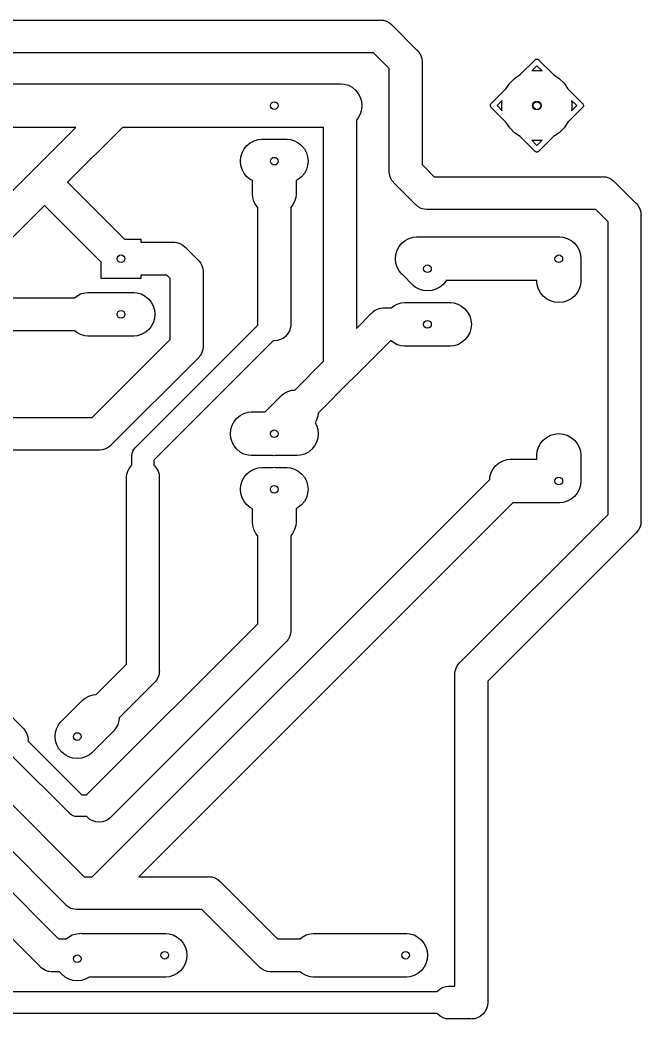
# Model space of a CAD drawing. Extents: x 86 to 209, y -117 to -36.
# Drawn here: x 180.38 to 208.75, y -82.75 to -37.09 of the extents above; entities that cross this region are included whole.
import ezdxf

# ---------------------------------------------------------------- set-up
doc = ezdxf.new("R2010")
doc.units = 0
doc.layers.add('BLACK', color=7, linetype='CONTINUOUS')

msp = doc.modelspace()

# ---------------------------------------------------------------- linework, layer by layer
at = {"layer": 'BLACK', "linetype": 'CONTINUOUS'}
for p, q in [((167.822, -37.09), (196.803, -37.09)), ((196.803, -37.09), (196.84, -37.0864)), ((196.84, -37.0864), (196.877, -37.09)), ((196.877, -37.09), (196.877, -37.09)), ((196.877, -37.09), (196.987, -37.1009)), ((196.987, -37.1009), (197.128, -37.1437)), ((197.128, -37.1437), (197.259, -37.2134)), ((197.259, -37.2134), (197.373, -37.3071)), ((197.373, -37.3071), (197.396, -37.3357)), ((197.396, -37.3357), (198.504, -38.4436)), ((196.529, -38.59), (167.822, -38.59)), ((197.25, -39.3107), (196.529, -38.59)), ((198.504, -38.4436), (198.533, -38.4671)), ((198.533, -38.4671), (198.556, -38.4957)), ((198.556, -38.4957), (198.556, -38.4957)), ((198.556, -38.4957), (198.6, -38.549)), ((198.6, -38.549), (198.627, -38.5813)), ((198.627, -38.5813), (198.696, -38.7116)), ((198.696, -38.7116), (198.739, -38.853)), ((198.739, -38.853), (198.75, -38.9632)), ((198.75, -38.9632), (198.75, -38.9632)), ((198.75, -38.9632), (198.754, -39)), ((198.754, -39), (198.75, -39.0368)), ((198.75, -39.0368), (198.75, -43.6893)), ((203.239, -39.5841), (203.907, -38.9159)), ((204, -39.1768), (203.76, -39.4163)), ((203.907, -38.9159), (203.911, -38.9112)), ((203.911, -38.9112), (203.916, -38.9073)), ((203.916, -38.9073), (203.93, -38.8956)), ((203.916, -38.9073), (203.916, -38.9073)), ((203.93, -38.8956), (203.952, -38.884)), ((203.952, -38.884), (203.975, -38.8768)), ((203.975, -38.8768), (204, -38.8744)), ((204, -38.8744), (204, -38.8744)), ((204, -38.8744), (204.025, -38.8768)), ((204.24, -39.4163), (204, -39.1768)), ((204.025, -38.8768), (204.048, -38.884)), ((204.048, -38.884), (204.07, -38.8956)), ((204.07, -38.8956), (204.089, -38.9112)), ((204.089, -38.9112), (204.093, -38.916)), ((204.093, -38.916), (204.761, -39.5841)), ((197.25, -43.9632), (197.25, -39.3107)), ((202.98, -39.7572), (203.239, -39.5841)), ((203.76, -39.4163), (203.842, -39.4)), ((203.842, -39.4), (204.158, -39.4)), ((204.158, -39.4), (204.24, -39.4163)), ((204.761, -39.5841), (205.02, -39.7572)), ((161.414, -40), (195.049, -40)), ((195.049, -40), (195.196, -40.0145)), ((195.196, -40.0145), (195.385, -40.0717)), ((195.385, -40.0717), (195.558, -40.1645)), ((195.558, -40.1645), (195.711, -40.2895)), ((202.584, -40.2391), (202.757, -39.9801)), ((202.757, -39.9801), (202.98, -39.7572)), ((205.02, -39.7572), (205.243, -39.9801)), ((205.243, -39.9801), (205.416, -40.2391)), ((195.711, -40.2895), (195.835, -40.4417)), ((195.835, -40.4417), (195.928, -40.6155)), ((195.928, -40.6155), (195.986, -40.804)), ((201.916, -40.9073), (202.584, -40.2391)), ((205.416, -40.2391), (206.084, -40.9073)), ((195.986, -40.804), (196.005, -41)), ((196.005, -41), (195.986, -41.196)), ((201.874, -41), (201.877, -40.9755)), ((201.877, -41.0245), (201.874, -41)), ((201.877, -40.9755), (201.884, -40.9519)), ((201.884, -41.0481), (201.877, -41.0245)), ((201.884, -40.9519), (201.896, -40.9302)), ((201.896, -41.0698), (201.884, -41.0481)), ((201.896, -40.9302), (201.897, -40.9283)), ((201.911, -41.0888), (201.896, -41.0698)), ((201.897, -40.9283), (201.911, -40.9112)), ((201.911, -40.9112), (201.916, -40.9073)), ((201.916, -41.0927), (201.911, -41.0888)), ((202.584, -41.7609), (201.916, -41.0927)), ((202.416, -40.7605), (202.177, -41)), ((202.177, -41), (202.416, -41.2395)), ((202.4, -40.8424), (202.416, -40.7605)), ((202.4, -41.1576), (202.4, -40.8424)), ((206.084, -41.0927), (205.416, -41.7609)), ((205.823, -41), (205.584, -40.7605)), ((205.584, -40.7605), (205.6, -40.8424)), ((205.584, -41.2395), (205.823, -41)), ((205.6, -40.8424), (205.6, -41.1576)), ((206.084, -40.9073), (206.089, -40.9112)), ((206.089, -41.0888), (206.084, -41.0927)), ((206.089, -40.9112), (206.093, -40.9159)), ((206.093, -41.0841), (206.089, -41.0888)), ((206.093, -40.9159), (206.093, -40.9159)), ((206.093, -40.9159), (206.104, -40.9302)), ((206.104, -41.0698), (206.093, -41.0841)), ((206.093, -41.0841), (206.093, -41.0841)), ((206.104, -40.9302), (206.116, -40.9519)), ((206.116, -41.0481), (206.104, -41.0698)), ((206.116, -40.9519), (206.123, -40.9755)), ((206.123, -41.0245), (206.116, -41.0481)), ((206.123, -40.9755), (206.123, -40.9755)), ((206.123, -40.9755), (206.126, -41)), ((206.126, -41), (206.123, -41.0245)), ((195.928, -41.3845), (195.835, -41.5583)), ((195.986, -41.196), (195.928, -41.3845)), ((202.416, -41.2395), (202.4, -41.1576)), ((205.6, -41.1576), (205.584, -41.2395)), ((182.939, -42), (161.049, -42)), ((180.996, -43.9436), (182.939, -42)), ((185.061, -42), (182.561, -44.5)), ((194.25, -42), (185.061, -42)), ((194.25, -52.6893), (194.25, -42)), ((195.835, -41.5583), (195.75, -41.6624)), ((195.75, -41.6624), (195.75, -51.1893)), ((202.757, -42.0199), (202.584, -41.7609)), ((205.416, -41.7609), (205.243, -42.0199)), ((202.98, -42.2428), (202.757, -42.0199)), ((203.239, -42.4159), (202.98, -42.2428)), ((203.907, -43.0841), (203.239, -42.4159)), ((204.761, -42.4159), (204.093, -43.084)), ((205.02, -42.2428), (204.761, -42.4159)), ((205.243, -42.0199), (205.02, -42.2428)), ((190.625, -42.9817), (190.749, -42.8295)), ((190.749, -42.8295), (190.902, -42.7045)), ((190.902, -42.7045), (191.075, -42.6117)), ((191.075, -42.6117), (191.264, -42.5545)), ((191.264, -42.5545), (191.411, -42.54)), ((191.411, -42.54), (191.951, -42.54)), ((191.951, -42.54), (192, -42.5352)), ((192, -42.5352), (192.049, -42.54)), ((192.049, -42.54), (192.589, -42.54)), ((192.589, -42.54), (192.736, -42.5545)), ((192.736, -42.5545), (192.925, -42.6117)), ((192.925, -42.6117), (193.098, -42.7045)), ((193.098, -42.7045), (193.251, -42.8295)), ((193.251, -42.8295), (193.375, -42.9817)), ((203.842, -42.6), (203.76, -42.5837)), ((203.76, -42.5837), (204, -42.8232)), ((204.158, -42.6), (203.842, -42.6)), ((204, -42.8232), (204.24, -42.5837)), ((204.24, -42.5837), (204.158, -42.6)), ((190.455, -43.54), (190.474, -43.344)), ((190.474, -43.344), (190.532, -43.1555)), ((190.532, -43.1555), (190.625, -42.9817)), ((193.375, -42.9817), (193.468, -43.1555)), ((193.468, -43.1555), (193.526, -43.344)), ((193.526, -43.344), (193.545, -43.54)), ((203.911, -43.0888), (203.907, -43.0841)), ((203.916, -43.0927), (203.911, -43.0888)), ((203.93, -43.1044), (203.916, -43.0927)), ((203.916, -43.0927), (203.916, -43.0927)), ((203.952, -43.116), (203.93, -43.1044)), ((203.975, -43.1232), (203.952, -43.116)), ((204, -43.1256), (203.975, -43.1232)), ((204.025, -43.1232), (204, -43.1256)), ((204, -43.1256), (204, -43.1256)), ((204.048, -43.116), (204.025, -43.1232)), ((204.07, -43.1044), (204.048, -43.116)), ((204.089, -43.0888), (204.07, -43.1044)), ((204.093, -43.084), (204.089, -43.0888)), ((190.474, -43.736), (190.455, -43.54)), ((190.532, -43.9245), (190.474, -43.736)), ((193.526, -43.736), (193.468, -43.9245)), ((193.545, -43.54), (193.526, -43.736)), ((198.75, -43.6893), (199.311, -44.25)), ((177.689, -47.25), (180.944, -43.9957)), ((180.944, -43.9957), (180.967, -43.9671)), ((180.967, -43.9671), (180.996, -43.9436)), ((180.996, -43.9436), (180.996, -43.9436)), ((180.996, -43.9436), (180.996, -43.9436)), ((190.625, -44.0983), (190.532, -43.9245)), ((190.749, -44.2505), (190.625, -44.0983)), ((190.902, -44.3755), (190.749, -44.2505)), ((193.251, -44.2505), (193.098, -44.3755)), ((193.375, -44.0983), (193.251, -44.2505)), ((193.468, -43.9245), (193.375, -44.0983)), ((197.246, -44), (197.25, -43.9632)), ((197.261, -44.147), (197.246, -44)), ((197.304, -44.2884), (197.261, -44.147)), ((197.33, -44.3376), (197.304, -44.2884)), ((199.311, -44.25), (206.963, -44.25)), ((206.963, -44.25), (207, -44.2464)), ((207, -44.2464), (207.037, -44.25)), ((207.037, -44.25), (207.037, -44.25)), ((207.037, -44.25), (207.147, -44.2609)), ((207.147, -44.2609), (207.288, -44.3037)), ((182.561, -44.5), (185.161, -47.1)), ((191, -44.428), (190.902, -44.3755)), ((191, -45.0491), (191, -44.428)), ((193.098, -44.3755), (193, -44.428)), ((193, -44.428), (193, -45.0491)), ((197.373, -44.4187), (197.33, -44.3376)), ((197.405, -44.4574), (197.373, -44.4187)), ((197.444, -44.5043), (197.405, -44.4574)), ((197.467, -44.5329), (197.444, -44.5043)), ((197.444, -44.5043), (197.444, -44.5043)), ((197.496, -44.5564), (197.467, -44.5329)), ((198.444, -45.5043), (197.496, -44.5564)), ((207.288, -44.3037), (207.419, -44.3734)), ((207.419, -44.3734), (207.533, -44.4671)), ((207.533, -44.4671), (207.556, -44.4957)), ((207.556, -44.4957), (208.504, -45.4436)), ((191.014, -45.196), (191, -45.0491)), ((191.072, -45.3845), (191.014, -45.196)), ((192.986, -45.196), (192.928, -45.3845)), ((193, -45.0491), (192.986, -45.196)), ((181.5, -45.5607), (178.556, -48.5043)), ((184.1, -48.1607), (181.5, -45.5607)), ((191.165, -45.5583), (191.072, -45.3845)), ((191.25, -45.6624), (191.165, -45.5583)), ((191.25, -51.0368), (191.25, -45.6624)), ((192.835, -45.5583), (192.75, -45.6624)), ((192.75, -45.6624), (192.75, -51.0368)), ((192.928, -45.3845), (192.835, -45.5583)), ((198.467, -45.5329), (198.444, -45.5043)), ((198.496, -45.5564), (198.467, -45.5329)), ((198.526, -45.5813), (198.496, -45.5564)), ((198.496, -45.5564), (198.496, -45.5564)), ((198.581, -45.6266), (198.526, -45.5813)), ((198.712, -45.6963), (198.581, -45.6266)), ((208.504, -45.4436), (208.533, -45.4671)), ((208.533, -45.4671), (208.556, -45.4957)), ((208.556, -45.4957), (208.556, -45.4957)), ((208.556, -45.4957), (208.608, -45.5583)), ((208.608, -45.5583), (208.627, -45.5813)), ((208.627, -45.5813), (208.696, -45.7116)), ((198.853, -45.7391), (198.712, -45.6963)), ((198.963, -45.75), (198.853, -45.7391)), ((199, -45.7536), (198.963, -45.75)), ((198.963, -45.75), (198.963, -45.75)), ((199.037, -45.75), (199, -45.7536)), ((206.689, -45.75), (199.037, -45.75)), ((207.25, -46.3107), (206.689, -45.75)), ((208.696, -45.7116), (208.739, -45.853)), ((208.739, -45.853), (208.75, -45.9632)), ((208.75, -45.9632), (208.75, -45.9632)), ((208.75, -45.9632), (208.754, -46)), ((208.754, -46), (208.75, -46.0368)), ((208.75, -46.0368), (208.75, -59.9632)), ((207.25, -59.6893), (207.25, -46.3107)), ((198.155, -47.0717), (198.344, -47.0145)), ((198.344, -47.0145), (198.491, -47)), ((198.491, -47), (198.54, -46.9952)), ((198.54, -46.9952), (198.589, -47)), ((198.589, -47), (204.951, -47)), ((204.951, -47), (205, -46.9952)), ((205, -46.9952), (205.049, -47)), ((205.049, -47), (205.196, -47.0145)), ((205.196, -47.0145), (205.385, -47.0717)), ((185.161, -47.1), (185.9, -47.1)), ((185.9, -47.1), (185.9, -47.25)), ((185.9, -47.25), (187.363, -47.25)), ((187.363, -47.25), (187.4, -47.2464)), ((187.4, -47.2464), (187.437, -47.25)), ((187.437, -47.25), (187.437, -47.25)), ((187.437, -47.25), (187.547, -47.2609)), ((187.547, -47.2609), (187.688, -47.3037)), ((187.688, -47.3037), (187.819, -47.3734)), ((187.819, -47.3734), (187.933, -47.4671)), ((187.933, -47.4671), (187.956, -47.4957)), ((197.612, -47.6155), (197.705, -47.4417)), ((197.705, -47.4417), (197.829, -47.2895)), ((197.829, -47.2895), (197.982, -47.1645)), ((197.982, -47.1645), (198.155, -47.0717)), ((205.385, -47.0717), (205.558, -47.1645)), ((205.558, -47.1645), (205.711, -47.2895)), ((205.711, -47.2895), (205.835, -47.4417)), ((205.835, -47.4417), (205.928, -47.6155)), ((187.956, -47.4957), (188.504, -48.0436)), ((197.535, -48), (197.554, -47.804)), ((197.554, -47.804), (197.612, -47.6155)), ((205.928, -47.6155), (205.986, -47.804)), ((205.986, -47.804), (206.005, -48)), ((184.1, -48.9), (184.1, -48.1607)), ((188.504, -48.0436), (188.533, -48.0671)), ((188.533, -48.0671), (188.556, -48.0957)), ((188.556, -48.0957), (188.556, -48.0957)), ((188.556, -48.0957), (188.57, -48.1118)), ((188.57, -48.1118), (188.627, -48.1813)), ((188.627, -48.1813), (188.696, -48.3116)), ((188.696, -48.3116), (188.739, -48.453)), ((197.554, -48.196), (197.535, -48)), ((197.612, -48.3845), (197.554, -48.196)), ((197.705, -48.5583), (197.612, -48.3845)), ((206.005, -48), (206, -48.0491)), ((206, -48.0491), (206, -49.0491)), ((187.089, -48.75), (185.9, -48.75)), ((185.9, -48.75), (185.9, -48.9)), ((187.25, -48.9107), (187.089, -48.75)), ((188.739, -48.453), (188.75, -48.5632)), ((188.75, -48.5632), (188.75, -48.5632)), ((188.75, -48.5632), (188.754, -48.6)), ((188.754, -48.6), (188.75, -48.6368)), ((188.75, -48.6368), (188.75, -51.9632)), ((197.829, -48.7105), (197.705, -48.5583)), ((197.868, -48.7418), (197.829, -48.7105)), ((198.328, -49.2018), (197.868, -48.7418)), ((185.9, -48.9), (184.1, -48.9)), ((187.25, -51.6893), (187.25, -48.9107)), ((198.442, -49.2955), (198.328, -49.2018)), ((198.615, -49.3883), (198.442, -49.2955)), ((199.558, -49.2955), (199.385, -49.3883)), ((199.711, -49.1705), (199.558, -49.2955)), ((199.835, -49.0183), (199.711, -49.1705)), ((199.845, -49), (199.835, -49.0183)), ((204, -49), (199.845, -49)), ((204, -49.0491), (204, -49)), ((204.014, -49.196), (204, -49.0491)), ((204.072, -49.3845), (204.014, -49.196)), ((205.986, -49.196), (205.928, -49.3845)), ((206, -49.0491), (205.986, -49.196)), ((182.878, -49.79), (182.982, -49.7045)), ((182.982, -49.7045), (183.155, -49.6117)), ((183.155, -49.6117), (183.344, -49.5545)), ((183.344, -49.5545), (183.491, -49.54)), ((183.491, -49.54), (185.589, -49.54)), ((185.589, -49.54), (185.736, -49.5545)), ((185.736, -49.5545), (185.925, -49.6117)), ((185.925, -49.6117), (186.098, -49.7045)), ((186.098, -49.7045), (186.251, -49.8295)), ((198.804, -49.4455), (198.615, -49.3883)), ((199, -49.4648), (198.804, -49.4455)), ((199.196, -49.4455), (199, -49.4648)), ((199.385, -49.3883), (199.196, -49.4455)), ((204.165, -49.5583), (204.072, -49.3845)), ((204.289, -49.7105), (204.165, -49.5583)), ((204.442, -49.8355), (204.289, -49.7105)), ((205.711, -49.7105), (205.558, -49.8355)), ((205.835, -49.5583), (205.711, -49.7105)), ((205.928, -49.3845), (205.835, -49.5583)), ((177.497, -49.79), (182.878, -49.79)), ((186.251, -49.8295), (186.375, -49.9817)), ((186.375, -49.9817), (186.468, -50.1555)), ((186.468, -50.1555), (186.526, -50.344)), ((197.338, -50.25), (197.442, -50.1645)), ((197.442, -50.1645), (197.615, -50.0717)), ((197.615, -50.0717), (197.804, -50.0145)), ((197.804, -50.0145), (197.951, -50)), ((197.951, -50), (200.049, -50)), ((200.049, -50), (200.196, -50.0145)), ((200.196, -50.0145), (200.385, -50.0717)), ((200.385, -50.0717), (200.558, -50.1645)), ((200.558, -50.1645), (200.711, -50.2895)), ((204.615, -49.9283), (204.442, -49.8355)), ((204.804, -49.9855), (204.615, -49.9283)), ((205, -50.0048), (204.804, -49.9855)), ((205.196, -49.9855), (205, -50.0048)), ((205.385, -49.9283), (205.196, -49.9855)), ((205.558, -49.8355), (205.385, -49.9283)), ((186.526, -50.344), (186.545, -50.54)), ((186.545, -50.54), (186.526, -50.736)), ((195.75, -51.1893), (196.444, -50.4957)), ((196.444, -50.4957), (196.467, -50.4671)), ((196.467, -50.4671), (196.498, -50.4417)), ((196.498, -50.4417), (196.526, -50.4187)), ((196.526, -50.4187), (196.581, -50.3734)), ((196.581, -50.3734), (196.712, -50.3037)), ((196.712, -50.3037), (196.853, -50.2609)), ((196.853, -50.2609), (196.963, -50.25)), ((196.963, -50.25), (197, -50.2464)), ((196.963, -50.25), (196.963, -50.25)), ((197, -50.2464), (197.037, -50.25)), ((197.037, -50.25), (197.338, -50.25)), ((200.711, -50.2895), (200.835, -50.4417)), ((200.835, -50.4417), (200.928, -50.6155)), ((200.928, -50.6155), (200.986, -50.804)), ((185.664, -56.6291), (191.251, -51.0423)), ((186.375, -51.0983), (186.251, -51.2505)), ((186.468, -50.9245), (186.375, -51.0983)), ((186.526, -50.736), (186.468, -50.9245)), ((191.251, -51.0423), (191.25, -51.0368)), ((192.739, -51.147), (192.696, -51.2884)), ((192.75, -51.0368), (192.739, -51.147)), ((200.986, -50.804), (201.005, -51)), ((201.005, -51), (200.986, -51.196)), ((182.878, -51.29), (177.771, -51.29)), ((182.982, -51.3755), (182.878, -51.29)), ((183.155, -51.4683), (182.982, -51.3755)), ((183.344, -51.5255), (183.155, -51.4683)), ((183.491, -51.54), (183.344, -51.5255)), ((185.589, -51.54), (183.491, -51.54)), ((185.736, -51.5255), (185.589, -51.54)), ((185.925, -51.4683), (185.736, -51.5255)), ((186.098, -51.3755), (185.925, -51.4683)), ((186.251, -51.2505), (186.098, -51.3755)), ((192.533, -51.5329), (192.419, -51.6266)), ((192.627, -51.4187), (192.533, -51.5329)), ((192.696, -51.2884), (192.627, -51.4187)), ((200.835, -51.5583), (200.711, -51.7105)), ((200.928, -51.3845), (200.835, -51.5583)), ((200.986, -51.196), (200.928, -51.3845)), ((183.689, -55.25), (187.25, -51.6893)), ((191.958, -51.7495), (186.5, -57.2071)), ((188.75, -52.0368), (188.739, -52.147)), ((188.75, -51.9632), (188.754, -52)), ((188.754, -52), (188.75, -52.0368)), ((188.75, -52.0368), (188.75, -52.0368)), ((192, -51.7536), (191.958, -51.7495)), ((192.147, -51.7391), (192, -51.7536)), ((192.288, -51.6963), (192.147, -51.7391)), ((192.419, -51.6266), (192.288, -51.6963)), ((197.311, -51.75), (195.556, -53.5043)), ((197.338, -51.75), (197.311, -51.75)), ((197.442, -51.8355), (197.338, -51.75)), ((197.615, -51.9283), (197.442, -51.8355)), ((197.804, -51.9855), (197.615, -51.9283)), ((197.951, -52), (197.804, -51.9855)), ((200.049, -52), (197.951, -52)), ((200.196, -51.9855), (200.049, -52)), ((200.385, -51.9283), (200.196, -51.9855)), ((200.558, -51.8355), (200.385, -51.9283)), ((200.711, -51.7105), (200.558, -51.8355)), ((188.563, -52.4957), (188.533, -52.5329)), ((188.606, -52.4436), (188.563, -52.4957)), ((188.627, -52.4187), (188.606, -52.4436)), ((188.696, -52.2884), (188.627, -52.4187)), ((188.739, -52.147), (188.696, -52.2884)), ((188.504, -52.5564), (184.556, -56.5043)), ((188.533, -52.5329), (188.504, -52.5564)), ((192.938, -54.0013), (194.25, -52.6893)), ((195.504, -53.5564), (193.999, -55.0619)), ((195.533, -53.5329), (195.504, -53.5564)), ((195.556, -53.5043), (195.533, -53.5329)), ((191.586, -55), (192.328, -54.2582)), ((192.328, -54.2582), (192.442, -54.1645)), ((192.442, -54.1645), (192.615, -54.0717)), ((192.615, -54.0717), (192.804, -54.0145)), ((192.804, -54.0145), (192.938, -54.0013)), ((178.9, -55.25), (183.689, -55.25)), ((190.289, -55.2895), (190.442, -55.1645)), ((190.442, -55.1645), (190.615, -55.0717)), ((190.615, -55.0717), (190.804, -55.0145)), ((190.804, -55.0145), (190.951, -55)), ((190.951, -55), (191.586, -55)), ((193.986, -55.196), (193.928, -55.3845)), ((193.999, -55.0619), (193.986, -55.196)), ((190.014, -55.804), (190.072, -55.6155)), ((190.072, -55.6155), (190.165, -55.4417)), ((190.165, -55.4417), (190.289, -55.2895)), ((193.928, -55.3845), (193.867, -55.5)), ((193.867, -55.5), (193.928, -55.6155)), ((193.928, -55.6155), (193.986, -55.804)), ((189.995, -56), (190.014, -55.804)), ((190.014, -56.196), (189.995, -56)), ((193.986, -55.804), (194.005, -56)), ((194.005, -56), (193.986, -56.196)), ((204.289, -56.2895), (204.442, -56.1645)), ((204.442, -56.1645), (204.615, -56.0717)), ((204.615, -56.0717), (204.804, -56.0145)), ((204.804, -56.0145), (205, -55.9952)), ((205, -55.9952), (205.196, -56.0145)), ((205.196, -56.0145), (205.385, -56.0717)), ((205.385, -56.0717), (205.558, -56.1645)), ((205.558, -56.1645), (205.711, -56.2895)), ((184.419, -56.6266), (184.288, -56.6963)), ((184.533, -56.5329), (184.419, -56.6266)), ((184.556, -56.5043), (184.533, -56.5329)), ((190.072, -56.3845), (190.014, -56.196)), ((190.165, -56.5583), (190.072, -56.3845)), ((190.289, -56.7105), (190.165, -56.5583)), ((193.835, -56.5583), (193.711, -56.7105)), ((193.928, -56.3845), (193.835, -56.5583)), ((193.986, -56.196), (193.928, -56.3845)), ((204.014, -56.804), (204.072, -56.6155)), ((204.072, -56.6155), (204.165, -56.4417)), ((204.165, -56.4417), (204.289, -56.2895)), ((205.711, -56.2895), (205.835, -56.4417)), ((205.835, -56.4417), (205.928, -56.6155)), ((205.928, -56.6155), (205.986, -56.804)), ((183.963, -56.75), (178.9, -56.75)), ((184, -56.7536), (183.963, -56.75)), ((184.037, -56.75), (184, -56.7536)), ((184.147, -56.7391), (184.037, -56.75)), ((184.037, -56.75), (184.037, -56.75)), ((184.288, -56.6963), (184.147, -56.7391)), ((185.498, -57), (185.507, -56.902)), ((185.5, -57.0246), (185.498, -57)), ((185.5, -57.4401), (185.5, -57.0246)), ((185.507, -56.902), (185.536, -56.8077)), ((185.536, -56.8077), (185.544, -56.7916)), ((185.544, -56.7916), (185.582, -56.7209)), ((185.582, -56.7209), (185.645, -56.6447)), ((185.645, -56.6447), (185.664, -56.6291)), ((190.442, -56.8355), (190.289, -56.7105)), ((190.615, -56.9283), (190.442, -56.8355)), ((190.804, -56.9855), (190.615, -56.9283)), ((190.951, -57), (190.804, -56.9855)), ((191.951, -57), (190.951, -57)), ((192, -57.0048), (191.951, -57)), ((192.049, -57), (192, -57.0048)), ((193.049, -57), (192.049, -57)), ((193.196, -56.9855), (193.049, -57)), ((193.385, -56.9283), (193.196, -56.9855)), ((193.558, -56.8355), (193.385, -56.9283)), ((193.711, -56.7105), (193.558, -56.8355)), ((204, -56.9509), (204.014, -56.804)), ((204, -57.16), (204, -56.9509)), ((205.986, -56.804), (206, -56.9509)), ((206, -56.9509), (206, -58.1109)), ((185.373, -57.5813), (185.467, -57.4671)), ((185.467, -57.4671), (185.5, -57.4401)), ((186.5, -57.2071), (186.5, -57.4401)), ((186.5, -57.4401), (186.533, -57.4671)), ((186.533, -57.4671), (186.627, -57.5813)), ((191.264, -57.5545), (191.411, -57.54)), ((191.411, -57.54), (191.951, -57.54)), ((191.951, -57.54), (192, -57.5352)), ((192, -57.5352), (192.049, -57.54)), ((192.049, -57.54), (192.589, -57.54)), ((192.589, -57.54), (192.736, -57.5545)), ((202.005, -57.6017), (202.129, -57.4495)), ((202.129, -57.4495), (202.282, -57.3245)), ((202.282, -57.3245), (202.455, -57.2317)), ((202.455, -57.2317), (202.644, -57.1745)), ((202.644, -57.1745), (202.791, -57.16)), ((202.791, -57.16), (204, -57.16)), ((185.25, -57.9632), (185.261, -57.853)), ((185.25, -66.5293), (185.25, -57.9632)), ((185.261, -57.853), (185.304, -57.7116)), ((185.304, -57.7116), (185.373, -57.5813)), ((186.627, -57.5813), (186.696, -57.7116)), ((186.696, -57.7116), (186.739, -57.853)), ((186.739, -57.853), (186.75, -57.9632)), ((186.75, -57.9632), (186.75, -66.8032)), ((190.532, -58.1555), (190.625, -57.9817)), ((190.625, -57.9817), (190.749, -57.8295)), ((190.749, -57.8295), (190.902, -57.7045)), ((190.902, -57.7045), (191.075, -57.6117)), ((191.075, -57.6117), (191.264, -57.5545)), ((192.736, -57.5545), (192.925, -57.6117)), ((192.925, -57.6117), (193.098, -57.7045)), ((193.098, -57.7045), (193.251, -57.8295)), ((193.251, -57.8295), (193.375, -57.9817)), ((193.375, -57.9817), (193.468, -58.1555)), ((201.841, -58.0981), (201.854, -57.964)), ((201.854, -57.964), (201.912, -57.7755)), ((201.912, -57.7755), (202.005, -57.6017)), ((183.689, -76.25), (201.841, -58.0981)), ((190.455, -58.54), (190.474, -58.344)), ((190.474, -58.344), (190.532, -58.1555)), ((193.468, -58.1555), (193.526, -58.344)), ((193.526, -58.344), (193.545, -58.54)), ((205.986, -58.356), (205.928, -58.5445)), ((206.005, -58.16), (205.986, -58.356)), ((206, -58.1109), (206.005, -58.16)), ((190.474, -58.736), (190.455, -58.54)), ((190.532, -58.9245), (190.474, -58.736)), ((193.526, -58.736), (193.468, -58.9245)), ((193.545, -58.54), (193.526, -58.736)), ((205.711, -58.8705), (205.558, -58.9955)), ((205.835, -58.7183), (205.711, -58.8705)), ((205.928, -58.5445), (205.835, -58.7183)), ((202.901, -59.16), (185.811, -76.25)), ((190.625, -59.0983), (190.532, -58.9245)), ((190.749, -59.2505), (190.625, -59.0983)), ((190.902, -59.3755), (190.749, -59.2505)), ((193.251, -59.2505), (193.098, -59.3755)), ((193.375, -59.0983), (193.251, -59.2505)), ((193.468, -58.9245), (193.375, -59.0983)), ((204.951, -59.16), (202.901, -59.16)), ((205, -59.1648), (204.951, -59.16)), ((205.049, -59.16), (205, -59.1648)), ((205.196, -59.1455), (205.049, -59.16)), ((205.385, -59.0883), (205.196, -59.1455)), ((205.558, -58.9955), (205.385, -59.0883)), ((191, -59.428), (190.902, -59.3755)), ((191, -60.0491), (191, -59.428)), ((193.098, -59.3755), (193, -59.428)), ((193, -59.428), (193, -60.0491)), ((200.496, -66.4436), (207.25, -59.6893)), ((191.014, -60.196), (191, -60.0491)), ((191.072, -60.3845), (191.014, -60.196)), ((192.986, -60.196), (192.928, -60.3845)), ((193, -60.0491), (192.986, -60.196)), ((208.739, -60.147), (208.696, -60.2884)), ((208.75, -60.0368), (208.739, -60.147)), ((208.75, -59.9632), (208.754, -60)), ((208.754, -60), (208.75, -60.0368)), ((208.75, -60.0368), (208.75, -60.0368)), ((191.165, -60.5583), (191.072, -60.3845)), ((191.25, -60.6624), (191.165, -60.5583)), ((191.25, -64.6893), (191.25, -60.6624)), ((192.835, -60.5583), (192.75, -60.6624)), ((192.75, -60.6624), (192.75, -64.9632)), ((192.928, -60.3845), (192.835, -60.5583)), ((208.504, -60.5564), (201.75, -67.3107)), ((208.533, -60.5329), (208.504, -60.5564)), ((208.627, -60.4187), (208.533, -60.5329)), ((208.696, -60.2884), (208.627, -60.4187)), ((183.444, -72.4957), (191.25, -64.6893)), ((192.696, -65.2884), (192.632, -65.409)), ((192.739, -65.147), (192.696, -65.2884)), ((192.75, -65.0368), (192.739, -65.147)), ((192.75, -64.9632), (192.754, -65)), ((192.754, -65), (192.75, -65.0368)), ((192.75, -65.0368), (192.75, -65.0368)), ((192.504, -65.5564), (184.504, -73.5564)), ((192.533, -65.5329), (192.504, -65.5564)), ((192.556, -65.5043), (192.533, -65.5329)), ((192.627, -65.4187), (192.556, -65.5043)), ((192.556, -65.5043), (192.556, -65.5043)), ((192.632, -65.409), (192.627, -65.4187)), ((177.396, -66.3357), (180.556, -69.4957)), ((183.858, -67.9213), (185.25, -66.5293)), ((200.304, -66.7116), (200.373, -66.5813)), ((200.373, -66.5813), (200.467, -66.4671)), ((200.467, -66.4671), (200.496, -66.4436)), ((186.696, -67.1284), (186.627, -67.2587)), ((186.739, -66.987), (186.696, -67.1284)), ((186.696, -67.1284), (186.696, -67.1284)), ((186.746, -66.9188), (186.739, -66.987)), ((186.75, -66.8768), (186.746, -66.9188)), ((186.75, -66.8032), (186.754, -66.84)), ((186.754, -66.84), (186.75, -66.8768)), ((186.75, -66.8768), (186.75, -66.8768)), ((200.246, -67), (200.25, -66.9632)), ((200.25, -67.0368), (200.246, -67)), ((200.25, -66.9632), (200.261, -66.853)), ((200.25, -66.9632), (200.25, -66.9632)), ((200.25, -81.25), (200.25, -67.0368)), ((200.261, -66.853), (200.304, -66.7116)), ((186.504, -67.3964), (184.919, -68.9819)), ((186.533, -67.3729), (186.504, -67.3964)), ((186.556, -67.3443), (186.533, -67.3729)), ((186.577, -67.3188), (186.556, -67.3443)), ((186.627, -67.2587), (186.577, -67.3188)), ((201.75, -67.3107), (201.75, -81.9632)), ((183.362, -68.0845), (183.535, -67.9917)), ((183.535, -67.9917), (183.724, -67.9345)), ((183.724, -67.9345), (183.858, -67.9213)), ((182.258, -69.1676), (183.248, -68.1782)), ((183.248, -68.1782), (183.362, -68.0845)), ((182.072, -69.4555), (182.165, -69.2817)), ((182.165, -69.2817), (182.258, -69.1676)), ((184.848, -69.3045), (184.755, -69.4783)), ((184.906, -69.116), (184.848, -69.3045)), ((184.919, -68.9819), (184.906, -69.116)), ((180.556, -69.4957), (180.627, -69.5813)), ((180.627, -69.5813), (180.696, -69.7116)), ((180.696, -69.7116), (180.739, -69.853)), ((180.739, -69.853), (180.754, -70)), ((181.995, -69.84), (182.014, -69.644)), ((182.014, -70.036), (181.995, -69.84)), ((182.014, -69.644), (182.072, -69.4555)), ((184.662, -69.5924), (183.672, -70.5818)), ((184.755, -69.4783), (184.662, -69.5924)), ((180.754, -70), (180.749, -70.0424)), ((180.749, -70.0424), (183.207, -72.5)), ((182.072, -70.2245), (182.014, -70.036)), ((182.165, -70.3983), (182.072, -70.2245)), ((177.556, -70.4957), (183.311, -76.25)), ((182.629, -73.3362), (180.042, -70.7495)), ((182.289, -70.5505), (182.165, -70.3983)), ((182.442, -70.6755), (182.289, -70.5505)), ((182.615, -70.7683), (182.442, -70.6755)), ((182.804, -70.8255), (182.615, -70.7683)), ((183.385, -70.7683), (183.196, -70.8255)), ((183.558, -70.6755), (183.385, -70.7683)), ((183.672, -70.5818), (183.558, -70.6755)), ((183, -70.8448), (182.804, -70.8255)), ((183.196, -70.8255), (183, -70.8448)), ((182.444, -77.5043), (176.689, -71.75)), ((183.207, -72.5), (183.44, -72.5)), ((183.44, -72.5), (183.444, -72.4957)), ((176.556, -73.4957), (182.151, -79.09)), ((182.645, -73.3553), (182.629, -73.3362)), ((182.721, -73.4177), (182.645, -73.3553)), ((182.808, -73.4642), (182.721, -73.4177)), ((182.902, -73.4928), (182.808, -73.4642)), ((183, -73.5024), (182.902, -73.4928)), ((183.025, -73.5), (183, -73.5024)), ((183.44, -73.5), (183.025, -73.5)), ((183.467, -73.5329), (183.44, -73.5)), ((183.581, -73.6266), (183.467, -73.5329)), ((183.712, -73.6963), (183.581, -73.6266)), ((183.853, -73.7391), (183.712, -73.6963)), ((184, -73.7536), (183.853, -73.7391)), ((184.147, -73.7391), (184, -73.7536)), ((184.288, -73.6963), (184.147, -73.7391)), ((184.419, -73.6266), (184.288, -73.6963)), ((184.504, -73.5564), (184.419, -73.6266)), ((181.284, -80.3443), (175.689, -74.75)), ((183.311, -76.25), (183.689, -76.25)), ((185.811, -76.25), (188.963, -76.25)), ((188.963, -76.25), (189, -76.2464)), ((189, -76.2464), (189.037, -76.25)), ((189.037, -76.25), (189.037, -76.25)), ((189.037, -76.25), (189.147, -76.2609)), ((189.147, -76.2609), (189.288, -76.3037)), ((189.288, -76.3037), (189.419, -76.3734)), ((189.419, -76.3734), (189.533, -76.4671)), ((189.533, -76.4671), (189.556, -76.4957)), ((189.556, -76.4957), (192.151, -79.09)), ((182.467, -77.5329), (182.444, -77.5043)), ((182.496, -77.5564), (182.467, -77.5329)), ((182.541, -77.5933), (182.496, -77.5564)), ((182.496, -77.5564), (182.496, -77.5564)), ((182.581, -77.6266), (182.541, -77.5933)), ((182.712, -77.6963), (182.581, -77.6266)), ((182.853, -77.7391), (182.712, -77.6963)), ((182.963, -77.75), (182.853, -77.7391)), ((183, -77.7536), (182.963, -77.75)), ((182.963, -77.75), (182.963, -77.75)), ((183.037, -77.75), (183, -77.7536)), ((183.963, -77.75), (183.037, -77.75)), ((184, -77.7536), (183.963, -77.75)), ((184.037, -77.75), (184, -77.7536)), ((188.689, -77.75), (184.037, -77.75)), ((191.284, -80.3443), (188.689, -77.75)), ((182.602, -79.0045), (182.775, -78.9117)), ((182.775, -78.9117), (182.964, -78.8545)), ((182.964, -78.8545), (183.111, -78.84)), ((183.111, -78.84), (183.16, -78.8352)), ((183.111, -78.84), (183.111, -78.84)), ((183.16, -78.8352), (183.209, -78.84)), ((183.209, -78.84), (187.049, -78.84)), ((187.049, -78.84), (187.196, -78.8545)), ((187.196, -78.8545), (187.385, -78.9117)), ((187.385, -78.9117), (187.558, -79.0045)), ((193.282, -79.0045), (193.455, -78.9117)), ((193.455, -78.9117), (193.644, -78.8545)), ((193.644, -78.8545), (193.791, -78.84)), ((193.791, -78.84), (198.049, -78.84)), ((198.049, -78.84), (198.196, -78.8545)), ((198.196, -78.8545), (198.385, -78.9117)), ((198.385, -78.9117), (198.558, -79.0045)), ((182.151, -79.09), (182.498, -79.09)), ((182.498, -79.09), (182.602, -79.0045)), ((187.558, -79.0045), (187.711, -79.1295)), ((187.711, -79.1295), (187.835, -79.2817)), ((187.835, -79.2817), (187.928, -79.4555)), ((187.928, -79.4555), (187.986, -79.644)), ((192.151, -79.09), (193.178, -79.09)), ((193.178, -79.09), (193.282, -79.0045)), ((198.558, -79.0045), (198.711, -79.1295)), ((198.711, -79.1295), (198.835, -79.2817)), ((198.835, -79.2817), (198.928, -79.4555)), ((198.928, -79.4555), (198.986, -79.644)), ((187.986, -79.644), (188.005, -79.84)), ((188.005, -79.84), (187.986, -80.036)), ((198.986, -79.644), (199.005, -79.84)), ((199.005, -79.84), (198.986, -80.036)), ((181.307, -80.3729), (181.284, -80.3443)), ((181.336, -80.3964), (181.307, -80.3729)), ((187.928, -80.2245), (187.835, -80.3983)), ((187.986, -80.036), (187.928, -80.2245)), ((191.307, -80.3729), (191.284, -80.3443)), ((191.336, -80.3964), (191.307, -80.3729)), ((198.928, -80.2245), (198.835, -80.3983)), ((198.986, -80.036), (198.928, -80.2245)), ((181.358, -80.4145), (181.336, -80.3964)), ((181.336, -80.3964), (181.336, -80.3964)), ((181.421, -80.4666), (181.358, -80.4145)), ((181.545, -80.5329), (181.421, -80.4666)), ((181.552, -80.5363), (181.545, -80.5329)), ((181.693, -80.5791), (181.552, -80.5363)), ((181.708, -80.5806), (181.693, -80.5791)), ((181.803, -80.59), (181.708, -80.5806)), ((181.84, -80.5936), (181.803, -80.59)), ((181.803, -80.59), (181.803, -80.59)), ((181.877, -80.59), (181.84, -80.5936)), ((182.191, -80.59), (181.877, -80.59)), ((182.289, -80.7105), (182.191, -80.59)), ((182.442, -80.8355), (182.289, -80.7105)), ((187.196, -80.8255), (187.049, -80.84)), ((187.385, -80.7683), (187.196, -80.8255)), ((187.558, -80.6755), (187.385, -80.7683)), ((187.711, -80.5505), (187.558, -80.6755)), ((187.835, -80.3983), (187.711, -80.5505)), ((191.415, -80.4611), (191.336, -80.3964)), ((191.336, -80.3964), (191.336, -80.3964)), ((191.421, -80.4666), (191.415, -80.4611)), ((191.552, -80.5363), (191.421, -80.4666)), ((191.693, -80.5791), (191.552, -80.5363)), ((191.803, -80.59), (191.693, -80.5791)), ((191.84, -80.5936), (191.803, -80.59)), ((191.803, -80.59), (191.803, -80.59)), ((191.877, -80.59), (191.84, -80.5936)), ((193.178, -80.59), (191.877, -80.59)), ((193.282, -80.6755), (193.178, -80.59)), ((193.455, -80.7683), (193.282, -80.6755)), ((193.644, -80.8255), (193.455, -80.7683)), ((193.791, -80.84), (193.644, -80.8255)), ((198.196, -80.8255), (198.049, -80.84)), ((198.385, -80.7683), (198.196, -80.8255)), ((198.558, -80.6755), (198.385, -80.7683)), ((198.711, -80.5505), (198.558, -80.6755)), ((198.835, -80.3983), (198.711, -80.5505)), ((182.615, -80.9283), (182.442, -80.8355)), ((182.804, -80.9855), (182.615, -80.9283)), ((183, -81.0048), (182.804, -80.9855)), ((183.196, -80.9855), (183, -81.0048)), ((183.385, -80.9283), (183.196, -80.9855)), ((183.55, -80.84), (183.385, -80.9283)), ((187.049, -80.84), (183.55, -80.84)), ((198.049, -80.84), (193.791, -80.84)), ((199.712, -81.3037), (199.853, -81.2609)), ((199.853, -81.2609), (199.963, -81.25)), ((199.963, -81.25), (200.25, -81.25)), ((143.207, -81.5), (199.44, -81.5)), ((199.44, -81.5), (199.467, -81.4671)), ((199.467, -81.4671), (199.581, -81.3734)), ((199.581, -81.3734), (199.712, -81.3037)), ((201.739, -82.147), (201.696, -82.2884)), ((201.754, -82), (201.739, -82.147)), ((201.75, -81.9632), (201.754, -82)), ((199.44, -82.5), (143.025, -82.5)), ((199.467, -82.5329), (199.44, -82.5)), ((199.581, -82.6266), (199.467, -82.5329)), ((199.712, -82.6963), (199.581, -82.6266)), ((201.419, -82.6266), (201.288, -82.6963)), ((201.533, -82.5329), (201.419, -82.6266)), ((201.627, -82.4187), (201.533, -82.5329)), ((201.696, -82.2884), (201.627, -82.4187)), ((199.853, -82.7391), (199.712, -82.6963)), ((199.963, -82.75), (199.853, -82.7391)), ((200.963, -82.75), (199.963, -82.75)), ((201, -82.7536), (200.963, -82.75)), ((201.037, -82.75), (201, -82.7536)), ((201.147, -82.7391), (201.037, -82.75)), ((201.288, -82.6963), (201.147, -82.7391))]:
    msp.add_line(p, q, dxfattribs=at)
at = {"layer": 'BLACK'}
for centre, radius in [((192, -41), 0.175), ((204, -41), 0.2), ((204, -41), 0.175), ((192, -43.54), 0.175), ((185, -48), 0.175), ((205, -48), 0.175), ((199, -48.46), 0.175), ((185, -50.54), 0.175), ((199, -51), 0.175), ((192, -56), 0.175), ((205, -58.16), 0.175), ((192, -58.54), 0.175), ((183, -69.84), 0.175), ((183, -80), 0.175), ((187, -79.84), 0.175), ((198, -79.84), 0.175)]:
    msp.add_circle(centre, radius, dxfattribs=at)

doc.saveas('drawing.dxf')
